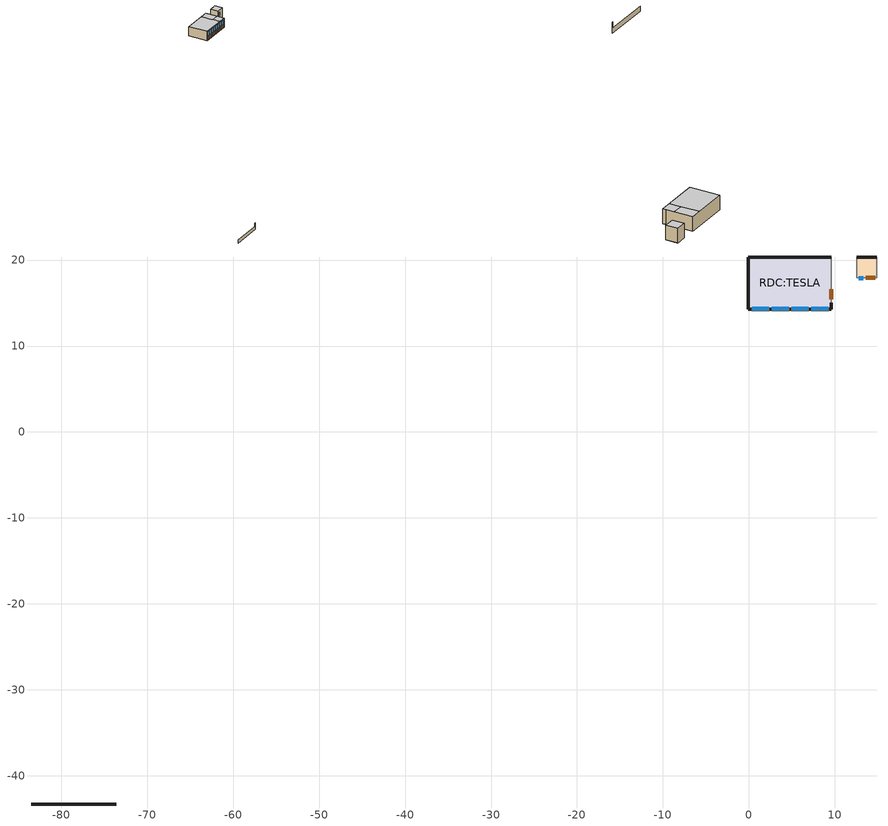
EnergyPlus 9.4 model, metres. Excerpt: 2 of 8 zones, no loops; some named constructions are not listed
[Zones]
RDC:LOCALTECH
 floor outside (NR3 - Plancher - externe): 14.88,17.96 12.53,17.96 12.53,20.36 14.88,20.36 z0.03
 wall outside (NR3 - Nord): 14.88,20.36 12.53,20.36 z0.03:2.92
 wall outside (LinearBridgingConstruction): -73.6,-43.29 -73.83,-43.29 z-12.2:-11.2
 wall to RDC:HALLRDC (NR3 - Cloisons interieures): 12.53,17.96 14.88,17.96 z0.03:2.92
 wall to RDC:HALLRDC (NR3 - Cloison interieur coupe feu): 12.53,20.36 12.53,17.96 z0.03:2.92
 wall to RDC:LUMIERE (NR3 - Cloisons interieures): 14.88,17.96 14.88,20.36 z0.03:2.92
 window inside (NR3 - vitrage intern - 1001): 12.76,17.9 13.28,17.9 z1.23:2.3
 door inside (NR 3 - Portes_Rev): 13.57,17.96 14.72,17.96 z0.2:2.34
 ceiling to Etage:LOCALSERVEURS (NR3 - Plancher - intermédiaire_Reversed): 12.53,17.96 14.88,17.96 14.88,20.36 12.53,20.36 z2.92
RDC:TESLA
 floor outside (NR3 - Plancher - externe): 9.59,14.3 -0.07,14.3 -0.07,20.36 9.59,20.36 z0.03
 wall outside (NR3 - Nord): 9.59,20.36 -0.07,20.36 z0.03:2.92
 wall outside (NR3 - Mur EST et OUEST SUD): -0.07,20.36 -0.07,14.3 9.59,14.3 9.59,15.02 z0.03:2.92
 wall outside (LinearBridgingConstruction): -73.6,-43.29 -83.5,-43.29 z-13.3:-12.3
 wall to RDC:HALLRDC (NR3 - Cloison interieur coupe feu): 9.59,15.02 9.59,20.36 z0.03:2.92
 window (SGG PLT XN 4/16/4 - 1006): 8.3,14.36 9.24,14.36 / 7.28,14.36 8.22,14.36 / 6,14.36 6.94,14.36 / 3.7,14.36 4.64,14.36 / 2.69,14.36 3.62,14.36 / 1.4,14.36 2.34,14.36 z1.25:2.52
 window (NR3 - Double vitrage feuilleté_Z-30 - 1007): 4.99,14.36 5.92,14.36 / 0.39,14.36 1.32,14.36 z1.25:2.52
 door inside (NR 3 - Portes_Rev): 9.59,15.46 9.59,16.61 z0.2:2.34
 door (NR3 - Panneaux avec émalit): 4.95,14.3 5.96,14.3 / 5.96,14.3 6.98,14.3 / 2.65,14.3 4.68,14.3 / 7.24,14.3 9.28,14.3 / 0.35,14.3 2.38,14.3 z0.21:1.2
 ceiling to RDC:HALLRDC (NR3 - Plafond_RdC_Reversed_Rev): 7.24,14.3 9.59,14.3 9.59,16.6 7.24,16.6 z2.92
 ceiling to Etage:BUREAUETAGE (NR3 - Plancher - intermédiaire_Reversed): 7.24,16.6 9.59,16.6 9.59,20.36 7.24,20.36 z2.92
 ceiling to Etage:NOBEL (NR3 - Plancher - intermédiaire_Reversed): -0.07,14.3 7.24,14.3 7.24,20.36 -0.07,20.36 z2.92
[Material] Roughness=Rough
Name | Thickness {m} | Conductivity {W/m-K} | Density {kg/m3} | Specific Heat {J/kg-K} | Thermal Absorptance | Solar Absorptance | Visible Absorptance
NR3 - Couvertur en acier_.001 | 0.001 | 50 | 7800 | 450 | 0.3 | 0.3 | 0.3
NR3 - Plaque de plâtre_.013 | 0.013 | 0.25 | 800 | 1000 | 0.9 | 0.7 | 0.7
GR 32 ISOVER_.14 | 0.14 | 0.032 | 28 | 1470 | 0.9 | 0.7 | 0.7
Air **** DOES NOT INCLUDE EFFECT OF CONVECTION - NOT FOR GENERAL USE ****_.2 | 0.2 | 0.025 | 1.23 | 1008 | 0.9 | 0.7 | 0.7
Air **** DOES NOT INCLUDE EFFECT OF CONVECTION - NOT FOR GENERAL USE ****_.06 | 0.06 | 0.025 | 1.23 | 1008 | 0.9 | 0.7 | 0.7
NR3 - Isolant en laine minérale_.04 | 0.04 | 0.046 | 137.5 | 1030 | 0.9 | 0.6 | 0.6
[MaterialProperty:GlazingSpectralData] Wavelength 1 {micron}=0.3; Wavelength 2 {micron}=0.305; Wavelength 3 {micron}=0.31; Wavelength 4 {micron}=0.315; Wavelength 5 {micron}=0.32; N21=0.325; N25=0.33; N29=0.335; N33=0.34; N37=0.345; N41=0.35; N45=0.355; N49=0.36; N53=0.365; N57=0.37; N61=0.375; N65=0.38; N69=0.385; N73=0.39; N77=0.395; N81=0.4; N85=0.405; N89=0.41; N93=0.415; N97=0.42; N101=0.425; N105=0.43; N109=0.435; N113=0.44; N117=0.445; N121=0.45; N125=0.455; N129=0.46; N133=0.465; N137=0.47; N141=0.475; N145=0.48; N149=0.485; N153=0.49; N157=0.495; N161=0.5; N165=0.505; N166=0.909; N169=0.51; N170=0.909; N173=0.515; N177=0.52; N181=0.525; N185=0.53; N186=0.91; N189=0.535; N190=0.909; N193=0.54; N197=0.545; N201=0.55; N202=0.908; N205=0.555; N209=0.56; N213=0.565; N217=0.57; N221=0.575; N225=0.58; N229=0.585; N233=0.59; N237=0.595; N241=0.6; N245=0.605; N249=0.61; N253=0.615; N257=0.62; N261=0.625; N265=0.63; N269=0.635; N273=0.64; N277=0.645; N281=0.65; N285=0.655; N289=0.66; N293=0.665; N297=0.67; N301=0.675; N305=0.68; N309=0.685; N313=0.69; N317=0.695; N321=0.7; N325=0.705; N329=0.71; N333=0.715; N337=0.72; N341=0.725; N345=0.73; N349=0.735; N353=0.74; N357=0.745; N361=0.75; N365=0.755; N369=0.76; N373=0.765; N377=0.77; N381=0.775; N385=0.78; N389=0.785; N393=0.79; N397=0.795; N401=0.8; N405=0.805; N409=0.81; N413=0.815; N417=0.82; N421=0.825; N425=0.83; N429=0.835; N433=0.84; N437=0.845; N441=0.85; N445=0.855; N449=0.86; N453=0.865; N457=0.87; N461=0.875; N465=0.88; N469=0.885; N473=0.89; N477=0.895; N481=0.9; N485=0.905; N489=0.91; N493=0.915; N497=0.92; N501=0.925; N505=0.93; N509=0.935; N513=0.94; N517=0.945; N521=0.95; N525=0.955; N529=0.96; N533=0.965; N537=0.97; N541=0.975; N545=0.98; N549=0.985; N553=0.99; N557=0.995; N561=1; N565=1.005; N569=1.01; N573=1.015; N577=1.02; N581=1.025; N585=1.03; N589=1.035; N593=1.04; N597=1.045; N601=1.05; N605=1.055; N609=1.06; N613=1.065; N617=1.07; N621=1.075; N625=1.08; N629=1.085; N633=1.09; N637=1.095; N641=1.1; N645=1.105; N649=1.11; N653=1.115; N657=1.12; N661=1.125; N665=1.13; N669=1.135; N673=1.14; N677=1.145; N681=1.15; N685=1.155; N689=1.16; N693=1.165; N697=1.17; N701=1.175; N705=1.18; N709=1.185; N713=1.19; N717=1.195; N721=1.2; N725=1.205; N729=1.21; N733=1.215; N737=1.22; N741=1.225; N745=1.23; N749=1.235; N753=1.24; N757=1.245; N761=1.25; N765=1.255; N769=1.26; N773=1.265; N777=1.27; N781=1.275; N785=1.28; N789=1.285; N793=1.29; N797=1.295; N801=1.3; N805=1.305; N809=1.31; N813=1.315; N817=1.32; N821=1.325; N825=1.33; N829=1.335; N833=1.34; N837=1.345; N841=1.35; N845=1.355; N849=1.36; N853=1.365; N857=1.37; N861=1.375; N865=1.38; N869=1.385; N873=1.39; N877=1.395; N881=1.4; N885=1.405; N889=1.41; N893=1.415; N897=1.42; N901=1.425; N905=1.43; N909=1.435; N913=1.44; N917=1.445; N921=1.45; N925=1.455; N929=1.46; N933=1.465; N937=1.47; N941=1.475; N945=1.48; N949=1.485; N953=1.49; N957=1.495; N961=1.5; N965=1.505; N969=1.51; N973=1.515; N977=1.52; N981=1.525; N985=1.53; N989=1.535; N993=1.54; N997=1.545; N1001=1.55; N1005=1.555; N1009=1.56; N1013=1.565; N1017=1.57; N1021=1.575; N1025=1.58; N1029=1.585; N1033=1.59; N1037=1.595; N1041=1.6; N1045=1.605; N1049=1.61; N1053=1.615; N1057=1.62; N1061=1.625; N1065=1.63; N1069=1.635; N1073=1.64; N1077=1.645; N1081=1.65; N1085=1.655; N1089=1.66; N1093=1.665; N1097=1.67; N1101=1.675; N1105=1.68; N1109=1.685; N1113=1.69; N1117=1.695; N1121=1.7; N1125=1.705; N1129=1.71; N1133=1.715; N1137=1.72; N1141=1.725; N1145=1.73; N1149=1.735; N1153=1.74; N1157=1.745; N1161=1.75; N1165=1.755; N1169=1.76; N1173=1.765; N1177=1.77; N1181=1.775; N1185=1.78; N1189=1.785; N1193=1.79; N1197=1.795; N1201=1.8; N1205=1.805; N1209=1.81; N1213=1.815; N1217=1.82; N1221=1.825; N1225=1.83; N1229=1.835; N1233=1.84; N1237=1.845; N1241=1.85; N1245=1.855; N1249=1.86; N1253=1.865; N1257=1.87; N1261=1.875; N1265=1.88; N1269=1.885; N1273=1.89; N1277=1.895; N1281=1.9; N1285=1.905; N1289=1.91; N1293=1.915; N1297=1.92; N1301=1.925; N1305=1.93; N1309=1.935; N1313=1.94; N1317=1.945; N1321=1.95; N1325=1.955; N1329=1.96; N1333=1.965; N1337=1.97; N1341=1.975; N1345=1.98; N1349=1.985; N1353=1.99; N1357=1.995; N1361=2; N1365=2.005; N1369=2.01; N1373=2.015; N1377=2.02; N1381=2.025; N1385=2.03; N1389=2.035; N1393=2.04; N1397=2.045; N1401=2.05; N1405=2.055; N1409=2.06; N1413=2.065; N1417=2.07; N1421=2.075; N1425=2.08; N1429=2.085; N1433=2.09; N1437=2.095; N1441=2.1; N1445=2.105; N1449=2.11; N1453=2.115; N1457=2.12; N1461=2.125; N1465=2.13; N1469=2.135; N1473=2.14; N1477=2.145; N1481=2.15; N1485=2.155; N1489=2.16; N1493=2.165; N1497=2.17; N1501=2.175; N1505=2.18; N1509=2.185; N1513=2.19; N1517=2.195; N1521=2.2; N1525=2.205; N1529=2.21; N1533=2.215; N1537=2.22; N1541=2.225; N1545=2.23; N1549=2.235; N1553=2.24; N1557=2.245; N1561=2.25; N1565=2.255; N1569=2.26; N1573=2.265; N1577=2.27; N1581=2.275; N1585=2.28; N1589=2.285; N1593=2.29; N1597=2.295; N1601=2.3; N1605=2.305; N1609=2.31; N1613=2.315; N1617=2.32; N1621=2.325; N1625=2.33; N1629=2.335; N1633=2.34; N1637=2.345; N1641=2.35; N1645=2.355; N1649=2.36; N1653=2.365; N1657=2.37; N1661=2.375; N1665=2.38; N1669=2.385; N1673=2.39; N1677=2.395; N1681=2.4; N1685=2.405; N1689=2.41; N1693=2.415; N1697=2.42; N1701=2.425; N1705=2.43; N1709=2.435; N1713=2.44; N1717=2.445; N1721=2.45; N1725=2.455; N1729=2.46; N1733=2.465; N1737=2.47; N1741=2.475; N1745=2.48; N1749=2.485; N1753=2.49; N1757=2.495; N1761=2.5
Name | Transmittance 1 | Front Reflectance 1 | Back Reflectance 1 | Transmittance 2 | Front Reflectance 2 | Back Reflectance 2 | Transmittance 3 | Front Reflectance 3 | Back Reflectance 3 | Transmittance 4 | Front Reflectance 4 | Back Reflectance 4 | Transmittance 5 | Front Reflectance 5 | Back Reflectance 5 | N22 | N23 | N24 | N26 | N27 | N28 | N30 | N31 | N32 | N34 | N35 | N36 | N38 | N39 | N40 | N42 | N43 | N44 | N46 | N47 | N48 | N50 | N51 | N52 | N54 | N55 | N56 | N58 | N59 | N60 | N62 | N63 | N64 | N66 | N67 | N68 | N70 | N71 | N72 | N74 | N75 | N76 | N78 | N79 | N80 | N82 | N83 | N84 | N86 | N87 | N88 | N90 | N91 | N92 | N94 | N95 | N96 | N98 | N99 | N100 | N102 | N103 | N104 | N106 | N107 | N108 | N110 | N111 | N112 | N114 | N115 | N116 | N118 | N119 | N120 | N122 | N123 | N124 | N126 | N127 | N128 | N130 | N131 | N132 | N134 | N135 | N136 | N138 | N139 | N140 | N142 | N143 | N144 | N146 | N147 | N148 | N150 | N151 | N152 | N154 | N155 | N156 | N158 | N159 | N160 | N162 | N163 | N164 | N167 | N168 | N171 | N172 | N174 | N175 | N176 | N178 | N179 | N180 | N182 | N183 | N184 | N187 | N188 | N191 | N192 | N194 | N195 | N196 | N198 | N199 | N200 | N203 | N204 | N206 | N207 | N208 | N210 | N211 | N212 | N214 | N215 | N216 | N218 | N219 | N220 | N222 | N223 | N224 | N226 | N227 | N228 | N230 | N231 | N232 | N234 | N235 | N236 | N238 | N239 | N240 | N242 | N243 | N244 | N246 | N247 | N248 | N250 | N251 | N252 | N254 | N255 | N256 | N258 | N259 | N260 | N262 | N263 | N264 | N266 | N267 | N268 | N270 | N271 | N272 | N274 | N275 | N276 | N278 | N279 | N280 | N282 | N283 | N284 | N286 | N287 | N288 | N290 | N291 | N292 | N294 | N295 | N296 | N298 | N299 | N300 | N302 | N303 | N304 | N306 | N307 | N308 | N310 | N311 | N312 | N314 | N315 | N316 | N318 | N319 | N320 | N322 | N323 | N324 | N326 | N327 | N328 | N330 | N331 | N332 | N334 | N335 | N336 | N338 | N339 | N340 | N342 | N343 | N344 | N346 | N347 | N348 | N350 | N351 | N352 | N354 | N355 | N356 | N358 | N359 | N360 | N362 | N363 | N364 | N366 | N367 | N368 | N370 | N371 | N372 | N374 | N375 | N376 | N378 | N379 | N380 | N382 | N383 | N384 | N386 | N387 | N388 | N390 | N391 | N392 | N394 | N395 | N396 | N398 | N399 | N400 | N402 | N403 | N404 | N406 | N407 | N408 | N410 | N411 | N412 | N414 | N415 | N416 | N418 | N419 | N420 | N422 | N423 | N424 | N426 | N427 | N428 | N430 | N431 | N432 | N434 | N435 | N436 | N438 | N439 | N440 | N442 | N443 | N444 | N446 | N447 | N448 | N450 | N451 | N452 | N454 | N455 | N456 | N458 | N459 | N460 | N462 | N463 | N464 | N466 | N467 | N468 | N470 | N471 | N472 | N474 | N475 | N476 | N478 | N479 | N480 | N482 | N483 | N484 | N486 | N487 | N488 | N490 | N491 | N492 | N494 | N495 | N496 | N498 | N499 | N500 | N502 | N503 | N504 | N506 | N507 | N508 | N510 | N511 | N512 | N514 | N515 | N516 | N518 | N519 | N520 | N522 | N523 | N524 | N526 | N527 | N528 | N530 | N531 | N532 | N534 | N535 | N536 | N538 | N539 | N540 | N542 | N543 | N544 | N546 | N547 | N548 | N550 | N551 | N552 | N554 | N555 | N556 | N558 | N559 | N560 | N562 | N563 | N564 | N566 | N567 | N568 | N570 | N571 | N572 | N574 | N575 | N576 | N578 | N579 | N580 | N582 | N583 | N584 | N586 | N587 | N588 | N590 | N591 | N592 | N594 | N595 | N596 | N598 | N599 | N600 | N602 | N603 | N604 | N606 | N607 | N608 | N610 | N611 | N612 | N614 | N615 | N616 | N618 | N619 | N620 | N622 | N623 | N624 | N626 | N627 | N628 | N630 | N631 | N632 | N634 | N635 | N636 | N638 | N639 | N640 | N642 | N643 | N644 | N646 | N647 | N648 | N650 | N651 | N652 | N654 | N655 | N656 | N658 | N659 | N660 | N662 | N663 | N664 | N666 | N667 | N668 | N670 | N671 | N672 | N674 | N675 | N676 | N678 | N679 | N680 | N682 | N683 | N684 | N686 | N687 | N688 | N690 | N691 | N692 | N694 | N695 | N696 | N698 | N699 | N700 | N702 | N703 | N704 | N706 | N707 | N708 | N710 | N711 | N712 | N714 | N715 | N716 | N718 | N719 | N720 | N722 | N723 | N724 | N726 | N727 | N728 | N730 | N731 | N732 | N734 | N735 | N736 | N738 | N739 | N740 | N742 | N743 | N744 | N746 | N747 | N748 | N750 | N751 | N752 | N754 | N755 | N756 | N758 | N759 | N760 | N762 | N763 | N764 | N766 | N767 | N768 | N770 | N771 | N772 | N774 | N775 | N776 | N778 | N779 | N780 | N782 | N783 | N784 | N786 | N787 | N788 | N790 | N791 | N792 | N794 | N795 | N796 | N798 | N799 | N800 | N802 | N803 | N804 | N806 | N807 | N808 | N810 | N811 | N812 | N814 | N815 | N816 | N818 | N819 | N820 | N822 | N823 | N824 | N826 | N827 | N828 | N830 | N831 | N832 | N834 | N835 | N836 | N838 | N839 | N840 | N842 | N843 | N844 | N846 | N847 | N848 | N850 | N851 | N852 | N854 | N855 | N856 | N858 | N859 | N860 | N862 | N863 | N864 | N866 | N867 | N868 | N870 | N871 | N872 | N874 | N875 | N876 | N878 | N879 | N880 | N882 | N883 | N884 | N886 | N887 | N888 | N890 | N891 | N892 | N894 | N895 | N896 | N898 | N899 | N900 | N902 | N903 | N904 | N906 | N907 | N908 | N910 | N911 | N912 | N914 | N915 | N916 | N918 | N919 | N920 | N922 | N923 | N924 | N926 | N927 | N928 | N930 | N931 | N932 | N934 | N935 | N936 | N938 | N939 | N940 | N942 | N943 | N944 | N946 | N947 | N948 | N950 | N951 | N952 | N954 | N955 | N956 | N958 | N959 | N960 | N962 | N963 | N964 | N966 | N967 | N968 | N970 | N971 | N972 | N974 | N975 | N976 | N978 | N979 | N980 | N982 | N983 | N984 | N986 | N987 | N988 | N990 | N991 | N992 | N994 | N995 | N996 | N998 | N999 | N1000 | N1002 | N1003 | N1004 | N1006 | N1007 | N1008 | N1010 | N1011 | N1012 | N1014 | N1015 | N1016 | N1018 | N1019 | N1020 | N1022 | N1023 | N1024 | N1026 | N1027 | N1028 | N1030 | N1031 | N1032 | N1034 | N1035 | N1036 | N1038 | N1039 | N1040 | N1042 | N1043 | N1044 | N1046 | N1047 | N1048 | N1050 | N1051 | N1052 | N1054 | N1055 | N1056 | N1058 | N1059 | N1060 | N1062 | N1063 | N1064 | N1066 | N1067 | N1068 | N1070 | N1071 | N1072 | N1074 | N1075 | N1076 | N1078 | N1079 | N1080 | N1082 | N1083 | N1084 | N1086 | N1087 | N1088 | N1090 | N1091 | N1092 | N1094 | N1095 | N1096 | N1098 | N1099 | N1100 | N1102 | N1103 | N1104 | N1106 | N1107 | N1108 | N1110 | N1111 | N1112 | N1114 | N1115 | N1116 | N1118 | N1119 | N1120 | N1122 | N1123 | N1124 | N1126 | N1127 | N1128 | N1130 | N1131 | N1132 | N1134 | N1135 | N1136 | N1138 | N1139 | N1140 | N1142 | N1143 | N1144 | N1146 | N1147 | N1148 | N1150 | N1151 | N1152 | N1154 | N1155 | N1156 | N1158 | N1159 | N1160 | N1162 | N1163 | N1164 | N1166 | N1167 | N1168 | N1170 | N1171 | N1172 | N1174 | N1175 | N1176 | N1178 | N1179 | N1180 | N1182 | N1183 | N1184 | N1186 | N1187 | N1188 | N1190 | N1191 | N1192 | N1194 | N1195 | N1196 | N1198 | N1199 | N1200 | N1202 | N1203 | N1204 | N1206 | N1207 | N1208 | N1210 | N1211 | N1212 | N1214 | N1215 | N1216 | N1218 | N1219 | N1220 | N1222 | N1223 | N1224 | N1226 | N1227 | N1228 | N1230 | N1231 | N1232 | N1234 | N1235 | N1236 | N1238 | N1239 | N1240 | N1242 | N1243 | N1244 | N1246 | N1247 | N1248 | N1250 | N1251 | N1252 | N1254 | N1255 | N1256 | N1258 | N1259 | N1260 | N1262 | N1263 | N1264 | N1266 | N1267 | N1268 | N1270 | N1271 | N1272 | N1274 | N1275 | N1276 | N1278 | N1279 | N1280 | N1282 | N1283 | N1284 | N1286 | N1287 | N1288 | N1290 | N1291 | N1292 | N1294 | N1295 | N1296 | N1298 | N1299 | N1300 | N1302 | N1303 | N1304 | N1306 | N1307 | N1308 | N1310 | N1311 | N1312 | N1314 | N1315 | N1316 | N1318 | N1319 | N1320 | N1322 | N1323 | N1324 | N1326 | N1327 | N1328 | N1330 | N1331 | N1332 | N1334 | N1335 | N1336 | N1338 | N1339 | N1340 | N1342 | N1343 | N1344 | N1346 | N1347 | N1348 | N1350 | N1351 | N1352 | N1354 | N1355 | N1356 | N1358 | N1359 | N1360 | N1362 | N1363 | N1364 | N1366 | N1367 | N1368 | N1370 | N1371 | N1372 | N1374 | N1375 | N1376 | N1378 | N1379 | N1380 | N1382 | N1383 | N1384 | N1386 | N1387 | N1388 | N1390 | N1391 | N1392 | N1394 | N1395 | N1396 | N1398 | N1399 | N1400 | N1402 | N1403 | N1404 | N1406 | N1407 | N1408 | N1410 | N1411 | N1412 | N1414 | N1415 | N1416 | N1418 | N1419 | N1420 | N1422 | N1423 | N1424 | N1426 | N1427 | N1428 | N1430 | N1431 | N1432 | N1434 | N1435 | N1436 | N1438 | N1439 | N1440 | N1442 | N1443 | N1444 | N1446 | N1447 | N1448 | N1450 | N1451 | N1452 | N1454 | N1455 | N1456 | N1458 | N1459 | N1460 | N1462 | N1463 | N1464 | N1466 | N1467 | N1468 | N1470 | N1471 | N1472 | N1474 | N1475 | N1476 | N1478 | N1479 | N1480 | N1482 | N1483 | N1484 | N1486 | N1487 | N1488 | N1490 | N1491 | N1492 | N1494 | N1495 | N1496 | N1498 | N1499 | N1500 | N1502 | N1503 | N1504 | N1506 | N1507 | N1508 | N1510 | N1511 | N1512 | N1514 | N1515 | N1516 | N1518 | N1519 | N1520 | N1522 | N1523 | N1524 | N1526 | N1527 | N1528 | N1530 | N1531 | N1532 | N1534 | N1535 | N1536 | N1538 | N1539 | N1540 | N1542 | N1543 | N1544 | N1546 | N1547 | N1548 | N1550 | N1551 | N1552 | N1554 | N1555 | N1556 | N1558 | N1559 | N1560 | N1562 | N1563 | N1564 | N1566 | N1567 | N1568 | N1570 | N1571 | N1572 | N1574 | N1575 | N1576 | N1578 | N1579 | N1580 | N1582 | N1583 | N1584 | N1586 | N1587 | N1588 | N1590 | N1591 | N1592 | N1594 | N1595 | N1596 | N1598 | N1599 | N1600 | N1602 | N1603 | N1604 | N1606 | N1607 | N1608 | N1610 | N1611 | N1612 | N1614 | N1615 | N1616 | N1618 | N1619 | N1620 | N1622 | N1623 | N1624 | N1626 | N1627 | N1628 | N1630 | N1631 | N1632 | N1634 | N1635 | N1636 | N1638 | N1639 | N1640 | N1642 | N1643 | N1644 | N1646 | N1647 | N1648 | N1650 | N1651 | N1652 | N1654 | N1655 | N1656 | N1658 | N1659 | N1660 | N1662 | N1663 | N1664 | N1666 | N1667 | N1668 | N1670 | N1671 | N1672 | N1674 | N1675 | N1676 | N1678 | N1679 | N1680 | N1682 | N1683 | N1684 | N1686 | N1687 | N1688 | N1690 | N1691 | N1692 | N1694 | N1695 | N1696 | N1698 | N1699 | N1700 | N1702 | N1703 | N1704 | N1706 | N1707 | N1708 | N1710 | N1711 | N1712 | N1714 | N1715 | N1716 | N1718 | N1719 | N1720 | N1722 | N1723 | N1724 | N1726 | N1727 | N1728 | N1730 | N1731 | N1732 | N1734 | N1735 | N1736 | N1738 | N1739 | N1740 | N1742 | N1743 | N1744 | N1746 | N1747 | N1748 | N1750 | N1751 | N1752 | N1754 | N1755 | N1756 | N1758 | N1759 | N1760 | N1762 | N1763 | N1764
Saint-Gobain Glass SGG PLANICLEAR 4mm <PLANICLEAR 4mm.SGG> | 0.013 | 0.047 | 0.047 | 0.035 | 0.046 | 0.045 | 0.084 | 0.048 | 0.047 | 0.161 | 0.049 | 0.05 | 0.272 | 0.05 | 0.054 | 0.393 | 0.055 | 0.052 | 0.511 | 0.056 | 0.059 | 0.619 | 0.064 | 0.068 | 0.708 | 0.073 | 0.074 | 0.77 | 0.072 | 0.073 | 0.818 | 0.076 | 0.081 | 0.849 | 0.082 | 0.084 | 0.867 | 0.084 | 0.082 | 0.882 | 0.086 | 0.08 | 0.884 | 0.085 | 0.087 | 0.884 | 0.085 | 0.083 | 0.885 | 0.086 | 0.085 | 0.889 | 0.085 | 0.084 | 0.892 | 0.084 | 0.083 | 0.896 | 0.084 | 0.084 | 0.899 | 0.085 | 0.084 | 0.9 | 0.084 | 0.085 | 0.9 | 0.084 | 0.083 | 0.9 | 0.084 | 0.084 | 0.9 | 0.084 | 0.084 | 0.899 | 0.083 | 0.083 | 0.9 | 0.084 | 0.084 | 0.901 | 0.084 | 0.084 | 0.902 | 0.084 | 0.084 | 0.901 | 0.083 | 0.083 | 0.902 | 0.084 | 0.082 | 0.901 | 0.083 | 0.082 | 0.902 | 0.082 | 0.083 | 0.903 | 0.083 | 0.083 | 0.904 | 0.082 | 0.083 | 0.905 | 0.082 | 0.083 | 0.906 | 0.083 | 0.083 | 0.907 | 0.083 | 0.083 | 0.907 | 0.082 | 0.082 | 0.907 | 0.082 | 0.082 | 0.907 | 0.083 | 0.083 | 0.082 | 0.082 | 0.084 | 0.083 | 0.909 | 0.082 | 0.083 | 0.909 | 0.082 | 0.083 | 0.909 | 0.082 | 0.082 | 0.082 | 0.082 | 0.082 | 0.082 | 0.909 | 0.083 | 0.083 | 0.909 | 0.082 | 0.082 | 0.082 | 0.082 | 0.908 | 0.082 | 0.082 | 0.906 | 0.082 | 0.081 | 0.905 | 0.081 | 0.082 | 0.905 | 0.082 | 0.081 | 0.905 | 0.081 | 0.081 | 0.904 | 0.081 | 0.081 | 0.904 | 0.082 | 0.081 | 0.903 | 0.08 | 0.081 | 0.902 | 0.08 | 0.08 | 0.902 | 0.081 | 0.08 | 0.901 | 0.081 | 0.081 | 0.9 | 0.081 | 0.08 | 0.899 | 0.081 | 0.081 | 0.897 | 0.079 | 0.079 | 0.897 | 0.081 | 0.08 | 0.896 | 0.08 | 0.08 | 0.895 | 0.08 | 0.08 | 0.894 | 0.08 | 0.08 | 0.893 | 0.08 | 0.079 | 0.892 | 0.08 | 0.079 | 0.892 | 0.08 | 0.08 | 0.89 | 0.079 | 0.079 | 0.89 | 0.079 | 0.079 | 0.891 | 0.079 | 0.08 | 0.887 | 0.079 | 0.078 | 0.886 | 0.078 | 0.078 | 0.884 | 0.077 | 0.077 | 0.883 | 0.078 | 0.077 | 0.882 | 0.078 | 0.078 | 0.881 | 0.078 | 0.078 | 0.88 | 0.078 | 0.077 | 0.879 | 0.078 | 0.078 | 0.879 | 0.079 | 0.077 | 0.878 | 0.077 | 0.077 | 0.879 | 0.079 | 0.078 | 0.877 | 0.078 | 0.079 | 0.876 | 0.078 | 0.077 | 0.873 | 0.077 | 0.077 | 0.873 | 0.077 | 0.076 | 0.871 | 0.077 | 0.077 | 0.869 | 0.076 | 0.075 | 0.87 | 0.076 | 0.076 | 0.869 | 0.077 | 0.078 | 0.866 | 0.077 | 0.076 | 0.866 | 0.077 | 0.078 | 0.867 | 0.077 | 0.076 | 0.864 | 0.077 | 0.077 | 0.86 | 0.076 | 0.074 | 0.861 | 0.076 | 0.077 | 0.857 | 0.076 | 0.076 | 0.86 | 0.077 | 0.077 | 0.857 | 0.075 | 0.074 | 0.856 | 0.076 | 0.074 | 0.86 | 0.079 | 0.077 | 0.856 | 0.075 | 0.075 | 0.855 | 0.076 | 0.075 | 0.854 | 0.076 | 0.076 | 0.855 | 0.079 | 0.076 | 0.854 | 0.079 | 0.075 | 0.851 | 0.074 | 0.076 | 0.85 | 0.074 | 0.073 | 0.85 | 0.078 | 0.08 | 0.856 | 0.078 | 0.077 | 0.848 | 0.066 | 0.07 | 0.849 | 0.075 | 0.072 | 0.857 | 0.081 | 0.071 | 0.853 | 0.075 | 0.078 | 0.846 | 0.075 | 0.074 | 0.849 | 0.079 | 0.078 | 0.847 | 0.075 | 0.075 | 0.843 | 0.071 | 0.076 | 0.841 | 0.073 | 0.072 | 0.84 | 0.072 | 0.071 | 0.842 | 0.074 | 0.071 | 0.84 | 0.074 | 0.074 | 0.84 | 0.075 | 0.074 | 0.84 | 0.075 | 0.075 | 0.84 | 0.075 | 0.074 | 0.838 | 0.073 | 0.074 | 0.839 | 0.073 | 0.073 | 0.84 | 0.074 | 0.075 | 0.839 | 0.073 | 0.074 | 0.839 | 0.074 | 0.075 | 0.837 | 0.074 | 0.075 | 0.836 | 0.073 | 0.073 | 0.836 | 0.073 | 0.075 | 0.836 | 0.074 | 0.074 | 0.836 | 0.073 | 0.073 | 0.836 | 0.074 | 0.073 | 0.836 | 0.074 | 0.074 | 0.835 | 0.074 | 0.074 | 0.835 | 0.073 | 0.074 | 0.835 | 0.073 | 0.073 | 0.836 | 0.073 | 0.074 | 0.836 | 0.073 | 0.074 | 0.836 | 0.074 | 0.074 | 0.836 | 0.074 | 0.074 | 0.835 | 0.074 | 0.074 | 0.835 | 0.073 | 0.074 | 0.835 | 0.073 | 0.073 | 0.835 | 0.073 | 0.073 | 0.836 | 0.074 | 0.074 | 0.836 | 0.073 | 0.074 | 0.836 | 0.074 | 0.074 | 0.835 | 0.073 | 0.073 | 0.834 | 0.072 | 0.072 | 0.835 | 0.072 | 0.073 | 0.835 | 0.073 | 0.073 | 0.835 | 0.073 | 0.074 | 0.836 | 0.073 | 0.074 | 0.835 | 0.073 | 0.073 | 0.835 | 0.073 | 0.072 | 0.834 | 0.072 | 0.072 | 0.835 | 0.072 | 0.073 | 0.836 | 0.073 | 0.073 | 0.835 | 0.073 | 0.073 | 0.835 | 0.074 | 0.073 | 0.836 | 0.073 | 0.073 | 0.835 | 0.073 | 0.074 | 0.836 | 0.073 | 0.074 | 0.836 | 0.074 | 0.073 | 0.836 | 0.073 | 0.073 | 0.837 | 0.073 | 0.073 | 0.836 | 0.073 | 0.073 | 0.836 | 0.073 | 0.073 | 0.837 | 0.073 | 0.072 | 0.837 | 0.073 | 0.073 | 0.838 | 0.073 | 0.074 | 0.837 | 0.073 | 0.074 | 0.838 | 0.073 | 0.074 | 0.839 | 0.073 | 0.074 | 0.838 | 0.074 | 0.074 | 0.839 | 0.073 | 0.073 | 0.839 | 0.073 | 0.073 | 0.84 | 0.073 | 0.074 | 0.84 | 0.074 | 0.074 | 0.84 | 0.073 | 0.073 | 0.839 | 0.073 | 0.073 | 0.84 | 0.073 | 0.073 | 0.841 | 0.074 | 0.074 | 0.841 | 0.073 | 0.073 | 0.841 | 0.072 | 0.073 | 0.842 | 0.073 | 0.074 | 0.843 | 0.073 | 0.074 | 0.843 | 0.073 | 0.073 | 0.843 | 0.072 | 0.073 | 0.843 | 0.073 | 0.073 | 0.844 | 0.073 | 0.074 | 0.844 | 0.073 | 0.074 | 0.844 | 0.073 | 0.073 | 0.846 | 0.074 | 0.074 | 0.846 | 0.074 | 0.074 | 0.846 | 0.073 | 0.073 | 0.846 | 0.073 | 0.073 | 0.847 | 0.074 | 0.073 | 0.847 | 0.074 | 0.073 | 0.847 | 0.073 | 0.073 | 0.848 | 0.073 | 0.073 | 0.849 | 0.073 | 0.074 | 0.849 | 0.073 | 0.074 | 0.849 | 0.073 | 0.074 | 0.85 | 0.074 | 0.074 | 0.85 | 0.073 | 0.073 | 0.851 | 0.073 | 0.073 | 0.851 | 0.073 | 0.073 | 0.852 | 0.073 | 0.073 | 0.852 | 0.073 | 0.074 | 0.852 | 0.074 | 0.074 | 0.853 | 0.074 | 0.074 | 0.853 | 0.074 | 0.074 | 0.854 | 0.073 | 0.074 | 0.855 | 0.073 | 0.073 | 0.855 | 0.074 | 0.073 | 0.856 | 0.073 | 0.073 | 0.857 | 0.074 | 0.074 | 0.858 | 0.074 | 0.074 | 0.858 | 0.074 | 0.074 | 0.859 | 0.074 | 0.074 | 0.859 | 0.074 | 0.074 | 0.86 | 0.074 | 0.074 | 0.861 | 0.073 | 0.075 | 0.861 | 0.073 | 0.074 | 0.861 | 0.074 | 0.075 | 0.861 | 0.074 | 0.074 | 0.862 | 0.074 | 0.074 | 0.864 | 0.075 | 0.075 | 0.864 | 0.074 | 0.075 | 0.864 | 0.074 | 0.075 | 0.865 | 0.074 | 0.075 | 0.865 | 0.074 | 0.074 | 0.865 | 0.073 | 0.074 | 0.866 | 0.074 | 0.074 | 0.867 | 0.074 | 0.075 | 0.868 | 0.074 | 0.075 | 0.868 | 0.075 | 0.075 | 0.869 | 0.075 | 0.075 | 0.87 | 0.075 | 0.075 | 0.87 | 0.075 | 0.075 | 0.87 | 0.074 | 0.075 | 0.87 | 0.074 | 0.074 | 0.871 | 0.075 | 0.075 | 0.872 | 0.075 | 0.075 | 0.871 | 0.075 | 0.075 | 0.872 | 0.075 | 0.075 | 0.872 | 0.075 | 0.075 | 0.872 | 0.075 | 0.074 | 0.873 | 0.074 | 0.075 | 0.874 | 0.075 | 0.075 | 0.874 | 0.075 | 0.075 | 0.874 | 0.075 | 0.075 | 0.875 | 0.075 | 0.075 | 0.875 | 0.074 | 0.075 | 0.875 | 0.074 | 0.075 | 0.875 | 0.074 | 0.075 | 0.875 | 0.074 | 0.075 | 0.875 | 0.074 | 0.075 | 0.876 | 0.074 | 0.075 | 0.876 | 0.074 | 0.075 | 0.875 | 0.073 | 0.075 | 0.875 | 0.073 | 0.074 | 0.877 | 0.075 | 0.075 | 0.876 | 0.075 | 0.075 | 0.876 | 0.074 | 0.075 | 0.877 | 0.075 | 0.075 | 0.876 | 0.075 | 0.075 | 0.876 | 0.075 | 0.075 | 0.877 | 0.074 | 0.075 | 0.877 | 0.074 | 0.074 | 0.876 | 0.074 | 0.075 | 0.876 | 0.073 | 0.074 | 0.876 | 0.073 | 0.074 | 0.875 | 0.074 | 0.074 | 0.875 | 0.074 | 0.074 | 0.876 | 0.074 | 0.074 | 0.875 | 0.073 | 0.075 | 0.875 | 0.073 | 0.074 | 0.875 | 0.074 | 0.074 | 0.876 | 0.075 | 0.074 | 0.875 | 0.074 | 0.075 | 0.875 | 0.074 | 0.074 | 0.875 | 0.074 | 0.074 | 0.875 | 0.073 | 0.074 | 0.875 | 0.074 | 0.074 | 0.874 | 0.074 | 0.074 | 0.875 | 0.074 | 0.074 | 0.876 | 0.075 | 0.075 | 0.875 | 0.073 | 0.074 | 0.873 | 0.072 | 0.074 | 0.875 | 0.074 | 0.074 | 0.875 | 0.075 | 0.074 | 0.874 | 0.074 | 0.074 | 0.874 | 0.073 | 0.074 | 0.876 | 0.075 | 0.076 | 0.874 | 0.075 | 0.076 | 0.873 | 0.074 | 0.073 | 0.873 | 0.074 | 0.074 | 0.872 | 0.073 | 0.072 | 0.871 | 0.072 | 0.072 | 0.871 | 0.072 | 0.072 | 0.87 | 0.073 | 0.073 | 0.873 | 0.074 | 0.074 | 0.873 | 0.074 | 0.074 | 0.871 | 0.072 | 0.073 | 0.872 | 0.073 | 0.072 | 0.871 | 0.074 | 0.071 | 0.872 | 0.074 | 0.074 | 0.872 | 0.072 | 0.073 | 0.872 | 0.071 | 0.072 | 0.87 | 0.071 | 0.072 | 0.871 | 0.074 | 0.075 | 0.872 | 0.075 | 0.075 | 0.872 | 0.072 | 0.074 | 0.87 | 0.071 | 0.072 | 0.87 | 0.073 | 0.073 | 0.871 | 0.074 | 0.075 | 0.871 | 0.072 | 0.073 | 0.87 | 0.073 | 0.071 | 0.869 | 0.07 | 0.072 | 0.869 | 0.073 | 0.072 | 0.869 | 0.074 | 0.072 | 0.87 | 0.073 | 0.072 | 0.872 | 0.073 | 0.074 | 0.87 | 0.074 | 0.074 | 0.869 | 0.074 | 0.073 | 0.869 | 0.073 | 0.072 | 0.869 | 0.071 | 0.071 | 0.871 | 0.073 | 0.073 | 0.872 | 0.071 | 0.073 | 0.87 | 0.072 | 0.075 | 0.87 | 0.071 | 0.074 | 0.869 | 0.072 | 0.072 | 0.87 | 0.073 | 0.074 | 0.869 | 0.073 | 0.074 | 0.869 | 0.07 | 0.071 | 0.87 | 0.07 | 0.071 | 0.869 | 0.073 | 0.071 | 0.872 | 0.076 | 0.073 | 0.874 | 0.074 | 0.072 | 0.868 | 0.072 | 0.071 | 0.868 | 0.07 | 0.072 | 0.867 | 0.07 | 0.07 | 0.87 | 0.071 | 0.072 | 0.871 | 0.075 | 0.076 | 0.871 | 0.071 | 0.074 | 0.875 | 0.076 | 0.078 | 0.874 | 0.074 | 0.072 | 0.871 | 0.069 | 0.074 | 0.864 | 0.07 | 0.072 | 0.873 | 0.078 | 0.079 | 0.867 | 0.068 | 0.074 | 0.867 | 0.068 | 0.066 | 0.868 | 0.068 | 0.072 | 0.872 | 0.071 | 0.078 | 0.877 | 0.078 | 0.077 | 0.873 | 0.068 | 0.071 | 0.87 | 0.073 | 0.074 | 0.856 | 0.069 | 0.067 | 0.865 | 0.072 | 0.071 | 0.874 | 0.079 | 0.081 | 0.865 | 0.073 | 0.069 | 0.866 | 0.07 | 0.068 | 0.867 | 0.071 | 0.072 | 0.855 | 0.068 | 0.066 | 0.868 | 0.075 | 0.075 | 0.859 | 0.068 | 0.07 | 0.862 | 0.075 | 0.074 | 0.861 | 0.075 | 0.07 | 0.854 | 0.069 | 0.066 | 0.851 | 0.068 | 0.065 | 0.854 | 0.076 | 0.076 | 0.853 | 0.075 | 0.072 | 0.857 | 0.072 | 0.076 | 0.856 | 0.068 | 0.073 | 0.848 | 0.069 | 0.069 | 0.855 | 0.073 | 0.077 | 0.835 | 0.065 | 0.063 | 0.849 | 0.068 | 0.068 | 0.846 | 0.065 | 0.07 | 0.854 | 0.076 | 0.078 | 0.847 | 0.07 | 0.074 | 0.85 | 0.066 | 0.079 | 0.854 | 0.071 | 0.07 | 0.857 | 0.078 | 0.074 | 0.849 | 0.072 | 0.068 | 0.856 | 0.077 | 0.077 | 0.851 | 0.07 | 0.069 | 0.841 | 0.059 | 0.063 | 0.857 | 0.066 | 0.074 | 0.856 | 0.065 | 0.067 | 0.854 | 0.057 | 0.064 | 0.861 | 0.071 | 0.073 | 0.867 | 0.081 | 0.086 | 0.865 | 0.078 | 0.082 | 0.854 | 0.07 | 0.072 | 0.861 | 0.074 | 0.064 | 0.849 | 0.054 | 0.06 | 0.868 | 0.088 | 0.071 | 0.858 | 0.076 | 0.076 | 0.867 | 0.079 | 0.088 | 0.874 | 0.078 | 0.063 | 0.852 | 0.068 | 0.079 | 0.869 | 0.089 | 0.083 | 0.868 | 0.073 | 0.068 | 0.856 | 0.071 | 0.076 | 0.853 | 0.076 | 0.072 | 0.862 | 0.08 | 0.079 | 0.867 | 0.093 | 0.088 | 0.853 | 0.082 | 0.077 | 0.847 | 0.071 | 0.071 | 0.858 | 0.069 | 0.062 | 0.84 | 0.045 | 0.063 | 0.824 | 0.047 | 0.058 | 0.842 | 0.086 | 0.062 | 0.848 | 0.086 | 0.103 | 0.869 | 0.062 | 0.081 | 0.834 | 0.062 | 0.066 | 0.86 | 0.073 | 0.076 | 0.832 | 0.058 | 0.056 | 0.856 | 0.067 | 0.084 | 0.836 | 0.076 | 0.06 | 0.84 | 0.054 | 0.072 | 0.829 | 0.077 | 0.059 | 0.851 | 0.087 | 0.076 | 0.836 | 0.079 | 0.07 | 0.869 | 0.093 | 0.094 | 0.838 | 0.084 | 0.06 | 0.812 | 0.088 | 0.086 | 0.82 | 0.074 | 0.076 | 0.842 | 0.067 | 0.057 | 0.817 | 0.069 | 0.046
Saint-Gobain Glass SGG PLANITHERM XN 4mm <PLANITHERM XN 4mm.SGG> | 0 | 0.368 | 0.045 | 0.005 | 0.38 | 0.046 | 0.025 | 0.403 | 0.053 | 0.051 | 0.419 | 0.075 | 0.093 | 0.434 | 0.083 | 0.146 | 0.435 | 0.106 | 0.213 | 0.431 | 0.14 | 0.281 | 0.424 | 0.184 | 0.348 | 0.41 | 0.219 | 0.412 | 0.386 | 0.242 | 0.472 | 0.361 | 0.254 | 0.529 | 0.337 | 0.254 | 0.58 | 0.308 | 0.246 | 0.624 | 0.28 | 0.232 | 0.66 | 0.253 | 0.212 | 0.691 | 0.224 | 0.193 | 0.72 | 0.199 | 0.175 | 0.745 | 0.177 | 0.158 | 0.77 | 0.159 | 0.144 | 0.792 | 0.143 | 0.132 | 0.809 | 0.128 | 0.121 | 0.822 | 0.117 | 0.112 | 0.834 | 0.106 | 0.102 | 0.842 | 0.097 | 0.096 | 0.85 | 0.088 | 0.089 | 0.856 | 0.082 | 0.085 | 0.862 | 0.077 | 0.08 | 0.867 | 0.073 | 0.078 | 0.871 | 0.069 | 0.075 | 0.875 | 0.067 | 0.074 | 0.879 | 0.064 | 0.073 | 0.884 | 0.063 | 0.074 | 0.889 | 0.062 | 0.074 | 0.891 | 0.061 | 0.075 | 0.893 | 0.06 | 0.076 | 0.894 | 0.059 | 0.075 | 0.895 | 0.059 | 0.075 | 0.899 | 0.058 | 0.073 | 0.902 | 0.057 | 0.073 | 0.905 | 0.057 | 0.07 | 0.908 | 0.056 | 0.069 | 0.055 | 0.066 | 0.056 | 0.065 | 0.91 | 0.054 | 0.062 | 0.911 | 0.054 | 0.061 | 0.91 | 0.053 | 0.06 | 0.051 | 0.059 | 0.051 | 0.058 | 0.908 | 0.05 | 0.058 | 0.908 | 0.049 | 0.058 | 0.048 | 0.058 | 0.907 | 0.046 | 0.058 | 0.907 | 0.046 | 0.059 | 0.904 | 0.046 | 0.058 | 0.902 | 0.045 | 0.059 | 0.901 | 0.044 | 0.058 | 0.899 | 0.045 | 0.057 | 0.899 | 0.044 | 0.057 | 0.898 | 0.044 | 0.055 | 0.896 | 0.044 | 0.054 | 0.894 | 0.044 | 0.053 | 0.891 | 0.045 | 0.053 | 0.889 | 0.046 | 0.053 | 0.887 | 0.047 | 0.054 | 0.885 | 0.049 | 0.055 | 0.883 | 0.05 | 0.056 | 0.879 | 0.051 | 0.057 | 0.877 | 0.053 | 0.057 | 0.874 | 0.055 | 0.059 | 0.871 | 0.056 | 0.06 | 0.869 | 0.059 | 0.062 | 0.866 | 0.062 | 0.064 | 0.863 | 0.065 | 0.066 | 0.859 | 0.068 | 0.069 | 0.856 | 0.07 | 0.07 | 0.852 | 0.074 | 0.073 | 0.847 | 0.076 | 0.076 | 0.843 | 0.08 | 0.079 | 0.838 | 0.083 | 0.082 | 0.834 | 0.087 | 0.085 | 0.829 | 0.09 | 0.088 | 0.824 | 0.095 | 0.092 | 0.819 | 0.1 | 0.096 | 0.815 | 0.106 | 0.1 | 0.81 | 0.112 | 0.106 | 0.804 | 0.117 | 0.109 | 0.798 | 0.123 | 0.114 | 0.792 | 0.128 | 0.119 | 0.787 | 0.133 | 0.123 | 0.782 | 0.139 | 0.129 | 0.775 | 0.144 | 0.133 | 0.769 | 0.151 | 0.138 | 0.763 | 0.157 | 0.145 | 0.757 | 0.164 | 0.149 | 0.75 | 0.17 | 0.154 | 0.742 | 0.175 | 0.157 | 0.734 | 0.181 | 0.162 | 0.729 | 0.187 | 0.167 | 0.722 | 0.193 | 0.172 | 0.715 | 0.2 | 0.178 | 0.709 | 0.204 | 0.182 | 0.704 | 0.21 | 0.187 | 0.697 | 0.217 | 0.193 | 0.691 | 0.226 | 0.201 | 0.682 | 0.232 | 0.204 | 0.675 | 0.236 | 0.208 | 0.671 | 0.243 | 0.212 | 0.661 | 0.249 | 0.217 | 0.648 | 0.25 | 0.221 | 0.649 | 0.262 | 0.23 | 0.636 | 0.269 | 0.23 | 0.636 | 0.277 | 0.243 | 0.631 | 0.292 | 0.254 | 0.631 | 0.301 | 0.263 | 0.623 | 0.305 | 0.268 | 0.615 | 0.309 | 0.272 | 0.609 | 0.31 | 0.274 | 0.598 | 0.316 | 0.275 | 0.594 | 0.32 | 0.279 | 0.585 | 0.324 | 0.283 | 0.579 | 0.334 | 0.29 | 0.571 | 0.337 | 0.291 | 0.563 | 0.341 | 0.292 | 0.558 | 0.348 | 0.3 | 0.552 | 0.353 | 0.306 | 0.546 | 0.359 | 0.309 | 0.542 | 0.365 | 0.312 | 0.536 | 0.37 | 0.317 | 0.529 | 0.374 | 0.32 | 0.523 | 0.379 | 0.325 | 0.519 | 0.386 | 0.331 | 0.514 | 0.393 | 0.335 | 0.509 | 0.397 | 0.34 | 0.504 | 0.402 | 0.344 | 0.499 | 0.406 | 0.347 | 0.493 | 0.412 | 0.352 | 0.489 | 0.418 | 0.357 | 0.486 | 0.423 | 0.361 | 0.48 | 0.428 | 0.365 | 0.476 | 0.433 | 0.369 | 0.473 | 0.44 | 0.372 | 0.469 | 0.445 | 0.377 | 0.464 | 0.449 | 0.381 | 0.46 | 0.454 | 0.385 | 0.457 | 0.459 | 0.388 | 0.452 | 0.464 | 0.392 | 0.447 | 0.467 | 0.394 | 0.443 | 0.472 | 0.398 | 0.439 | 0.477 | 0.402 | 0.435 | 0.482 | 0.406 | 0.43 | 0.486 | 0.41 | 0.427 | 0.491 | 0.414 | 0.423 | 0.495 | 0.418 | 0.419 | 0.499 | 0.421 | 0.416 | 0.503 | 0.423 | 0.413 | 0.508 | 0.428 | 0.409 | 0.512 | 0.432 | 0.405 | 0.516 | 0.434 | 0.401 | 0.521 | 0.438 | 0.398 | 0.526 | 0.442 | 0.394 | 0.53 | 0.446 | 0.391 | 0.533 | 0.448 | 0.389 | 0.537 | 0.452 | 0.385 | 0.54 | 0.455 | 0.383 | 0.545 | 0.459 | 0.38 | 0.547 | 0.462 | 0.378 | 0.552 | 0.466 | 0.373 | 0.556 | 0.468 | 0.37 | 0.559 | 0.472 | 0.367 | 0.562 | 0.475 | 0.364 | 0.565 | 0.477 | 0.362 | 0.568 | 0.48 | 0.358 | 0.572 | 0.484 | 0.356 | 0.575 | 0.486 | 0.353 | 0.578 | 0.488 | 0.351 | 0.581 | 0.491 | 0.349 | 0.585 | 0.495 | 0.346 | 0.589 | 0.498 | 0.343 | 0.592 | 0.5 | 0.341 | 0.594 | 0.503 | 0.338 | 0.597 | 0.506 | 0.336 | 0.6 | 0.509 | 0.334 | 0.603 | 0.511 | 0.332 | 0.606 | 0.514 | 0.329 | 0.608 | 0.516 | 0.326 | 0.611 | 0.517 | 0.323 | 0.614 | 0.52 | 0.321 | 0.617 | 0.522 | 0.318 | 0.62 | 0.524 | 0.316 | 0.622 | 0.526 | 0.313 | 0.624 | 0.528 | 0.311 | 0.626 | 0.531 | 0.31 | 0.629 | 0.535 | 0.308 | 0.632 | 0.538 | 0.307 | 0.635 | 0.54 | 0.306 | 0.637 | 0.544 | 0.304 | 0.64 | 0.547 | 0.303 | 0.643 | 0.549 | 0.302 | 0.645 | 0.552 | 0.3 | 0.647 | 0.555 | 0.299 | 0.65 | 0.558 | 0.297 | 0.652 | 0.56 | 0.294 | 0.653 | 0.562 | 0.291 | 0.655 | 0.564 | 0.289 | 0.657 | 0.567 | 0.288 | 0.659 | 0.568 | 0.284 | 0.661 | 0.569 | 0.283 | 0.663 | 0.571 | 0.281 | 0.665 | 0.573 | 0.279 | 0.667 | 0.575 | 0.278 | 0.669 | 0.578 | 0.277 | 0.67 | 0.58 | 0.276 | 0.671 | 0.582 | 0.275 | 0.673 | 0.584 | 0.274 | 0.676 | 0.587 | 0.273 | 0.677 | 0.589 | 0.272 | 0.679 | 0.591 | 0.271 | 0.681 | 0.593 | 0.27 | 0.683 | 0.596 | 0.269 | 0.684 | 0.597 | 0.268 | 0.684 | 0.599 | 0.266 | 0.687 | 0.602 | 0.265 | 0.689 | 0.604 | 0.264 | 0.692 | 0.606 | 0.262 | 0.693 | 0.608 | 0.261 | 0.694 | 0.61 | 0.26 | 0.696 | 0.612 | 0.258 | 0.698 | 0.614 | 0.258 | 0.7 | 0.617 | 0.257 | 0.702 | 0.619 | 0.256 | 0.704 | 0.622 | 0.255 | 0.706 | 0.624 | 0.253 | 0.707 | 0.625 | 0.252 | 0.708 | 0.627 | 0.251 | 0.709 | 0.628 | 0.25 | 0.71 | 0.63 | 0.249 | 0.712 | 0.631 | 0.248 | 0.712 | 0.632 | 0.247 | 0.713 | 0.634 | 0.246 | 0.714 | 0.636 | 0.245 | 0.716 | 0.637 | 0.243 | 0.717 | 0.64 | 0.242 | 0.719 | 0.643 | 0.242 | 0.72 | 0.645 | 0.241 | 0.722 | 0.647 | 0.239 | 0.723 | 0.649 | 0.238 | 0.724 | 0.651 | 0.237 | 0.725 | 0.653 | 0.236 | 0.727 | 0.656 | 0.235 | 0.729 | 0.658 | 0.234 | 0.73 | 0.66 | 0.233 | 0.73 | 0.661 | 0.233 | 0.732 | 0.663 | 0.232 | 0.733 | 0.665 | 0.231 | 0.734 | 0.665 | 0.23 | 0.735 | 0.667 | 0.23 | 0.736 | 0.669 | 0.23 | 0.737 | 0.67 | 0.228 | 0.739 | 0.671 | 0.227 | 0.74 | 0.673 | 0.226 | 0.74 | 0.674 | 0.226 | 0.741 | 0.675 | 0.225 | 0.743 | 0.677 | 0.224 | 0.743 | 0.679 | 0.222 | 0.743 | 0.679 | 0.221 | 0.744 | 0.679 | 0.221 | 0.746 | 0.681 | 0.22 | 0.747 | 0.682 | 0.218 | 0.747 | 0.683 | 0.217 | 0.748 | 0.684 | 0.216 | 0.749 | 0.685 | 0.215 | 0.75 | 0.686 | 0.215 | 0.751 | 0.687 | 0.214 | 0.752 | 0.688 | 0.214 | 0.753 | 0.688 | 0.214 | 0.754 | 0.689 | 0.213 | 0.755 | 0.69 | 0.212 | 0.755 | 0.691 | 0.211 | 0.757 | 0.692 | 0.211 | 0.758 | 0.693 | 0.21 | 0.758 | 0.693 | 0.21 | 0.759 | 0.694 | 0.209 | 0.76 | 0.695 | 0.208 | 0.76 | 0.695 | 0.207 | 0.761 | 0.696 | 0.207 | 0.762 | 0.698 | 0.207 | 0.763 | 0.698 | 0.206 | 0.764 | 0.699 | 0.205 | 0.765 | 0.699 | 0.204 | 0.766 | 0.7 | 0.204 | 0.766 | 0.701 | 0.203 | 0.767 | 0.701 | 0.203 | 0.768 | 0.702 | 0.202 | 0.769 | 0.702 | 0.203 | 0.769 | 0.702 | 0.203 | 0.77 | 0.703 | 0.202 | 0.771 | 0.702 | 0.201 | 0.772 | 0.703 | 0.2 | 0.772 | 0.703 | 0.199 | 0.772 | 0.703 | 0.199 | 0.774 | 0.704 | 0.199 | 0.774 | 0.705 | 0.198 | 0.775 | 0.705 | 0.197 | 0.775 | 0.705 | 0.197 | 0.777 | 0.706 | 0.196 | 0.778 | 0.706 | 0.196 | 0.778 | 0.706 | 0.195 | 0.778 | 0.707 | 0.193 | 0.778 | 0.707 | 0.192 | 0.779 | 0.707 | 0.193 | 0.78 | 0.708 | 0.192 | 0.781 | 0.709 | 0.19 | 0.781 | 0.708 | 0.19 | 0.781 | 0.708 | 0.19 | 0.781 | 0.709 | 0.189 | 0.782 | 0.709 | 0.186 | 0.782 | 0.709 | 0.186 | 0.782 | 0.71 | 0.185 | 0.784 | 0.711 | 0.184 | 0.782 | 0.709 | 0.184 | 0.785 | 0.711 | 0.184 | 0.787 | 0.714 | 0.182 | 0.786 | 0.713 | 0.183 | 0.789 | 0.714 | 0.183 | 0.787 | 0.714 | 0.183 | 0.787 | 0.715 | 0.182 | 0.787 | 0.714 | 0.181 | 0.787 | 0.715 | 0.182 | 0.788 | 0.716 | 0.183 | 0.791 | 0.718 | 0.182 | 0.793 | 0.718 | 0.182 | 0.792 | 0.719 | 0.182 | 0.791 | 0.718 | 0.182 | 0.792 | 0.718 | 0.182 | 0.792 | 0.717 | 0.181 | 0.792 | 0.716 | 0.18 | 0.791 | 0.715 | 0.182 | 0.794 | 0.716 | 0.181 | 0.794 | 0.716 | 0.181 | 0.795 | 0.716 | 0.18 | 0.795 | 0.715 | 0.178 | 0.794 | 0.714 | 0.178 | 0.797 | 0.716 | 0.177 | 0.794 | 0.715 | 0.175 | 0.795 | 0.716 | 0.175 | 0.794 | 0.715 | 0.176 | 0.795 | 0.715 | 0.173 | 0.795 | 0.715 | 0.173 | 0.798 | 0.717 | 0.171 | 0.797 | 0.718 | 0.172 | 0.796 | 0.716 | 0.173 | 0.798 | 0.719 | 0.174 | 0.799 | 0.719 | 0.171 | 0.798 | 0.717 | 0.17 | 0.798 | 0.72 | 0.17 | 0.8 | 0.72 | 0.169 | 0.8 | 0.721 | 0.172 | 0.802 | 0.725 | 0.171 | 0.803 | 0.724 | 0.169 | 0.801 | 0.723 | 0.168 | 0.8 | 0.727 | 0.167 | 0.805 | 0.728 | 0.17 | 0.806 | 0.728 | 0.169 | 0.808 | 0.735 | 0.172 | 0.808 | 0.734 | 0.172 | 0.806 | 0.734 | 0.174 | 0.809 | 0.733 | 0.169 | 0.806 | 0.725 | 0.172 | 0.806 | 0.727 | 0.168 | 0.807 | 0.733 | 0.174 | 0.806 | 0.732 | 0.164 | 0.801 | 0.728 | 0.167 | 0.805 | 0.728 | 0.166 | 0.804 | 0.725 | 0.166 | 0.81 | 0.725 | 0.162 | 0.807 | 0.722 | 0.16 | 0.807 | 0.72 | 0.169 | 0.808 | 0.725 | 0.164 | 0.805 | 0.713 | 0.165 | 0.81 | 0.711 | 0.166 | 0.814 | 0.705 | 0.16 | 0.813 | 0.707 | 0.157 | 0.81 | 0.708 | 0.162 | 0.807 | 0.71 | 0.157 | 0.808 | 0.703 | 0.157 | 0.805 | 0.699 | 0.163 | 0.813 | 0.705 | 0.157 | 0.815 | 0.7 | 0.152 | 0.813 | 0.703 | 0.16 | 0.81 | 0.701 | 0.158 | 0.822 | 0.706 | 0.156 | 0.812 | 0.697 | 0.16 | 0.814 | 0.702 | 0.162 | 0.811 | 0.696 | 0.154 | 0.811 | 0.699 | 0.151 | 0.807 | 0.699 | 0.155 | 0.814 | 0.709 | 0.15 | 0.814 | 0.712 | 0.149 | 0.816 | 0.717 | 0.155 | 0.819 | 0.719 | 0.147 | 0.813 | 0.716 | 0.161 | 0.825 | 0.724 | 0.151 | 0.818 | 0.723 | 0.149 | 0.814 | 0.718 | 0.158 | 0.818 | 0.722 | 0.155 | 0.817 | 0.718 | 0.152 | 0.82 | 0.724 | 0.165 | 0.822 | 0.723 | 0.154 | 0.812 | 0.725 | 0.162 | 0.828 | 0.735 | 0.159 | 0.833 | 0.726 | 0.145 | 0.827 | 0.721 | 0.161 | 0.823 | 0.725 | 0.151 | 0.809 | 0.727 | 0.141 | 0.812 | 0.725 | 0.143 | 0.814 | 0.712 | 0.147 | 0.823 | 0.73 | 0.165 | 0.821 | 0.729 | 0.153 | 0.812 | 0.707 | 0.159 | 0.835 | 0.724 | 0.164 | 0.813 | 0.711 | 0.158 | 0.809 | 0.71 | 0.151 | 0.822 | 0.705 | 0.142 | 0.801 | 0.719 | 0.148 | 0.82 | 0.72 | 0.162 | 0.812 | 0.713 | 0.173 | 0.823 | 0.72 | 0.154 | 0.83 | 0.725 | 0.146 | 0.816 | 0.718 | 0.141 | 0.836 | 0.694 | 0.156 | 0.831 | 0.717 | 0.145 | 0.844 | 0.707 | 0.136 | 0.811 | 0.692 | 0.144 | 0.82 | 0.689 | 0.136 | 0.823 | 0.696 | 0.147 | 0.848 | 0.71 | 0.12 | 0.819 | 0.701 | 0.136 | 0.81 | 0.675 | 0.156 | 0.82 | 0.692 | 0.147 | 0.853 | 0.712 | 0.12 | 0.794 | 0.669
[Construction]
NR3 - Plafond_RdC_Reversed_Rev: NR3 - Isolant en laine minérale_.04, NR3 - Couvertur en acier_.001, GR 32 ISOVER_.14, Air **** DOES NOT INCLUDE EFFECT OF CONVECTION - NOT FOR GENERAL USE ****_.06, NR3 - Plaque de plâtre_.013, Air **** DOES NOT INCLUDE EFFECT OF CONVECTION - NOT FOR GENERAL USE ****_.2, NR3 - Plaque de plâtre_.013
[Schedule:File] Column Number=2; Rows to Skip at Top=1; Column Separator=Comma; Interpolate to Timestep=No; Minutes per Item=1
Name | File
1minSchedule_Window_HALL_PALIER_F1 | C:\Users\Cesi\Desktop\IR_THEO_BOSSET\theo\2024\Schedules\1minSchedule_Window_HALL_PALIER_F1.csv
1minSchedule_Window_HALL_PALIER_F2 | C:\Users\Cesi\Desktop\IR_THEO_BOSSET\theo\2024\Schedules\1minSchedule_Window_HALL_PALIER_F2.csv
1minSchedule_Window_HALL_PALIER_F3 | C:\Users\Cesi\Desktop\IR_THEO_BOSSET\theo\2024\Schedules\1minSchedule_Window_HALL_PALIER_F3.csv
1minSchedule_Window_HALL_RDC_F1 | C:\Users\Cesi\Desktop\IR_THEO_BOSSET\theo\2024\Schedules\1minSchedule_Window_HALL_RDC_F1.csv
1minSchedule_Window_LUMIERE_F1 | C:\Users\Cesi\Desktop\IR_THEO_BOSSET\theo\2024\Schedules\1minSchedule_Window_LUMIERE_F1.csv
1minSchedule_Window_LUMIERE_F2 | C:\Users\Cesi\Desktop\IR_THEO_BOSSET\theo\2024\Schedules\1minSchedule_Window_LUMIERE_F2.csv
1minSchedule_Window_LUMIERE_F3 | C:\Users\Cesi\Desktop\IR_THEO_BOSSET\theo\2024\Schedules\1minSchedule_Window_LUMIERE_F3.csv
1minSchedule_Window_TESLA_F1 | C:\Users\Cesi\Desktop\IR_THEO_BOSSET\theo\2024\Schedules\1minSchedule_Window_TESLA_F1.csv
1minSchedule_Window_TESLA_F2 | C:\Users\Cesi\Desktop\IR_THEO_BOSSET\theo\2024\Schedules\1minSchedule_Window_TESLA_F2.csv
1minSchedule_Window_TESLA_F3 | C:\Users\Cesi\Desktop\IR_THEO_BOSSET\theo\2024\Schedules\1minSchedule_Window_TESLA_F3.csv
1minSchedule_Window_TESLA_F4 | C:\Users\Cesi\Desktop\IR_THEO_BOSSET\theo\2024\Schedules\1minSchedule_Window_TESLA_F4.csv
